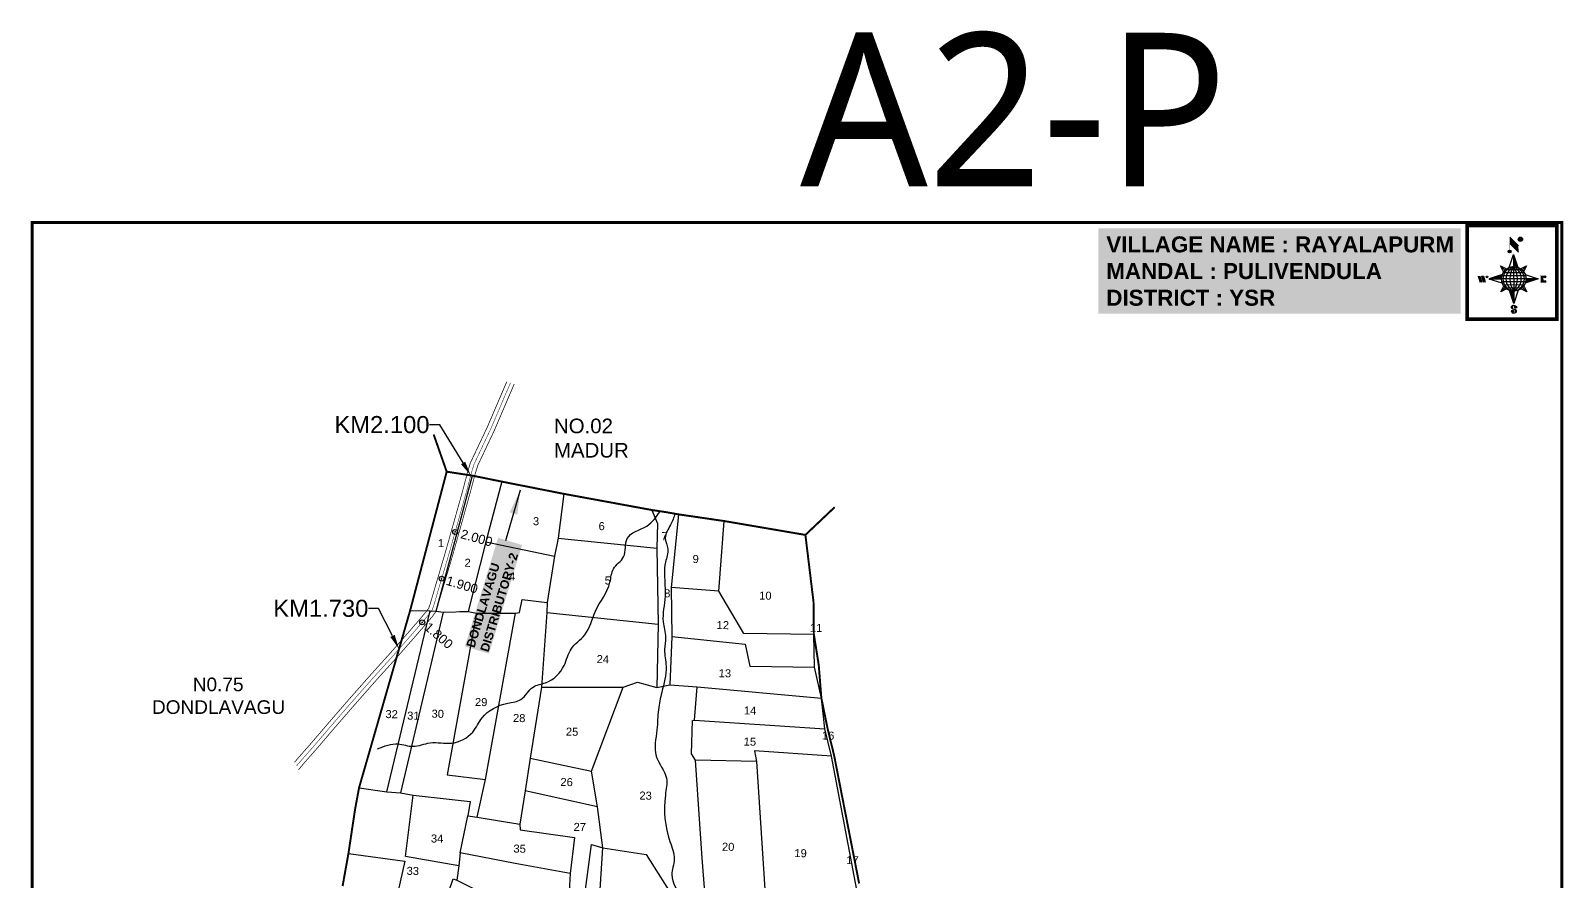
# Model space of a CAD drawing. Header units: millimetres. Extents: x 199216 to 211739, y 1596282 to 1605780.
# Drawn here: x 199216 to 202368, y 1603989 to 1605738 of the extents above; entities that cross this region are included whole.
import ezdxf
from ezdxf import colors
from ezdxf.entities.mleader import LeaderData, LeaderLine
from ezdxf.enums import TextEntityAlignment as Align
from ezdxf.math import Vec2, Vec3

# ---------------------------------------------------------------- set-up
doc = ezdxf.new("R2010")
doc.units = ezdxf.units.MM
doc.header["$PDMODE"] = 32
doc.header["$PDSIZE"] = 10
doc.linetypes.add('HIDDEN2', pattern=[0.1875, 0.125, -0.0625])
for name, color, linetype in [('AQUADUCT', 1, 'Continuous'), ('bord', 1, 'Continuous'), ('CADAS', 1, 'Continuous'), ('CANAL1', 7, 'Continuous'), ('CSMark', 72, 'Continuous'), ('PAPER SIZE', 5, 'Continuous'), ('PLOT', 7, 'Continuous'), ('PLOT NO', 7, 'Continuous'), ('RE REMARKS', 7, 'Continuous'), ('STREAM', 4, 'Continuous'), ('STRUCTURE', 5, 'Continuous'), ('TEXT', 1, 'Continuous'), ('text2', 7, 'Continuous'), ('VILLAGE BOUNDARY', 5, 'Continuous'), ('VILLAGE STONES', 240, 'Continuous')]:
    doc.layers.add(name, color=color, linetype=linetype)
doc.styles.get("Standard").update_dxf_attribs({"font": 'arial.ttf'})
doc.styles.add('TMS', font='trebuc.ttf')
doc.dimstyles.get("Standard").update_dxf_attribs({"dimtxt": 0.18, "dimasz": 0.18, "dimexe": 0.18, "dimexo": 0.0625, "dimgap": 0.09, "dimtad": 0, "dimtih": 1, "dimtoh": 1, "dimdec": 4, "dimzin": 0, "dimdsep": 46, "dimtxsty": 'Standard', "dimcen": 0.09, "dimadec": 0, "dimazin": 0, "dimtfac": 1, "dimtdec": 4, "dimtofl": 0, "dimtmove": 0, "dimatfit": 3, "dimfxl": 1, "dimtolj": 1, "dimtzin": 0, "dimarcsym": 0})
pattern_1 = [(267.297113149, (-8720374.938, 50637915.138), (10.5367255337, -0.497431438), [])]
pattern_2 = [(357.297113149, (-8720374.938, 50637915.138), (0.497431438, 10.5367255337), [])]

# ---------------------------------------------------------------- blocks, each defined once
blk = doc.blocks.new('*X15')
at = {"color": 0, "linetype": 'Continuous'}
for p, q in [((6321.6, 240.5), (6322.3, 241.2)), ((6321.6, 240.3), (6322.3, 241)), ((6321.6, 240.1), (6322.3, 240.8)), ((6321.6, 239.9), (6322.4, 240.7)), ((6321.6, 239.8), (6322.4, 240.6)), ((6321.6, 239.6), (6322.5, 240.5)), ((6321.6, 239.4), (6322.5, 240.3)), ((6321.6, 239.2), (6322.6, 240.2)), ((6321.7, 239.1), (6322.6, 240.1)), ((6321.8, 240.8), (6322.4, 241.4)), ((6321.8, 239), (6322.7, 240)), ((6321.8, 239), (6322.8, 239.9)), ((6321.9, 238.9), (6322.9, 239.8)), ((6322, 238.8), (6323, 239.7)), ((6322.1, 241.3), (6322.4, 241.6)), ((6322.1, 238.7), (6323.1, 239.6)), ((6322.2, 238.6), (6323.1, 239.6)), ((6322.3, 238.5), (6323.2, 239.5)), ((6322.4, 238.5), (6323.3, 239.4)), ((6322.5, 238.4), (6323.4, 239.3)), ((6322.7, 238.4), (6323.6, 239.3)), ((6322.8, 238.3), (6323.7, 239.2)), ((6322.9, 238.3), (6323.8, 239.1)), ((6323.1, 238.2), (6323.9, 239.1)), ((6323.2, 238.2), (6324, 239)), ((6323.3, 238.2), (6324.2, 239)), ((6323.5, 238.1), (6324.3, 238.9)), ((6323.7, 238.1), (6324.4, 238.9)), ((6323.8, 238.1), (6324.6, 238.8)), ((6324.1, 238.2), (6324.7, 238.8)), ((6324.3, 238.3), (6324.9, 238.8)), ((6324.6, 238.3), (6325.1, 238.8)), ((6324.8, 238.4), (6325.2, 238.8)), ((6325.1, 238.5), (6325.4, 238.8)), ((6325.4, 238.6), (6325.6, 238.8))]:
    blk.add_line(p, q, dxfattribs=at)
blk = doc.blocks.new('*X14')
at = {"color": 0, "linetype": 'Continuous'}
for p, q in [((6324.4, 240.3), (6324.5, 240.4)), ((6324.6, 240.3), (6324.8, 240.5)), ((6324.7, 240.2), (6325, 240.5)), ((6324.8, 240.2), (6325.2, 240.6)), ((6325, 240.1), (6325.5, 240.6)), ((6325.1, 240.1), (6325.6, 240.6)), ((6325.2, 240), (6325.8, 240.6)), ((6325.3, 240), (6326, 240.6)), ((6325.4, 239.9), (6326.1, 240.6)), ((6325.5, 239.8), (6326.2, 240.5)), ((6325.6, 239.8), (6326.3, 240.5)), ((6325.7, 239.7), (6326.5, 240.4)), ((6325.9, 239.6), (6326.6, 240.3)), ((6326, 239.5), (6326.7, 240.3)), ((6326, 239.4), (6326.8, 240.2)), ((6326.1, 239.3), (6327, 240.2)), ((6326.2, 239.3), (6327.1, 240.1)), ((6326.3, 239.2), (6327.1, 240)), ((6326.4, 239.1), (6327.2, 239.9)), ((6326.5, 239), (6327.3, 239.8)), ((6326.5, 238.9), (6327.4, 239.7)), ((6326.6, 238.8), (6327.5, 239.6)), ((6326.7, 238.7), (6327.5, 239.5)), ((6326.8, 238.6), (6327.6, 239.4)), ((6326.8, 238.5), (6327.7, 239.3)), ((6326.9, 238.3), (6327.8, 239.2)), ((6326.9, 238.2), (6327.9, 239.1)), ((6327, 238.1), (6327.8, 239)), ((6326.8, 236.5), (6327.4, 237)), ((6326.9, 236.8), (6327.6, 237.4)), ((6327, 237.9), (6327.8, 238.8)), ((6327, 237.8), (6327.8, 238.6)), ((6327, 237.6), (6327.8, 238.4)), ((6327, 237.4), (6327.8, 238.2)), ((6327, 237.3), (6327.8, 238)), ((6327, 237.1), (6327.8, 237.9))]:
    blk.add_line(p, q, dxfattribs=at)
blk = doc.blocks.new('H')
at = {"layer": 'bord', "extrusion": (0.000427885, 0.004792, 0.999988)}
h = blk.add_hatch(dxfattribs=at)
h.set_pattern_fill('LINE', color=8, scale=84.387686, angle=-2.7029, style=0)
h.set_pattern_definition(pattern_2)
h.paths.add_polyline_path([(-492, 786, -0.090992), (-448, 775), (-486, 912)])
h = blk.add_hatch(dxfattribs=at)
h.set_pattern_fill('LINE', color=8, scale=84.387686, angle=-92.7029, style=0)
h.set_pattern_definition(pattern_1)
h.paths.add_polyline_path([(-625, 665, -0.090992), (-615, 710), (-751, 671)])
h = blk.add_hatch(dxfattribs=at)
h.set_pattern_fill('LINE', color=8, scale=84.387686, angle=-92.7029, style=0)
h.set_pattern_definition(pattern_1)
h.paths.add_polyline_path([(-246, 647), (-372, 653, -0.090992), (-382, 609)])
h = blk.add_hatch(dxfattribs=at)
h.set_pattern_fill('LINE', color=8, scale=84.387686, angle=-2.7029, style=0)
h.set_pattern_definition(pattern_2)
h.paths.add_polyline_path([(-504, 533, -0.090992), (-549, 543), (-510, 406)])
for p, q in [((-519, 1020, -1217), (-435, 927, -1216)), ((-516, 1087, -1217), (-432, 994, -1217)), ((-627, 794, -1216), (-567, 760, -1216)), ((-627, 794, -1216), (-584, 747, -1215)), ((-599, 731, -1215), (-627, 794, -1216)), ((-538, 774, -1216), (-487, 906, -1216)), ((-487, 906, -1216), (-493, 780, -1216)), ((-487, 906, -1216), (-448, 769, -1216)), ((-865, 701, -1215), (-847, 638, -1215)), ((-847, 700, -1215), (-829, 637, -1215)), ((-829, 699, -1215), (-811, 636, -1215)), ((-829, 699, -1215), (-811, 698, -1215)), ((-811, 698, -1215), (-794, 635, -1215)), ((-752, 665, -1215), (-615, 704, -1215)), ((-752, 665, -1215), (-625, 659, -1215)), ((-619, 614, -1215), (-752, 665, -1215)), ((-421, 753, -1216), (-359, 781, -1216)), ((-359, 781, -1216), (-405, 739, -1216)), ((-359, 781, -1216), (-392, 721, -1215)), ((-246, 641, -1215), (-383, 603, -1215)), ((-379, 693, -1215), (-246, 641, -1215)), ((-373, 647, -1215), (-246, 641, -1215)), ((-213, 669, -1215), (-217, 601, -1215)), ((-197, 600, -1215), (-194, 668, -1215)), ((-639, 526, -1214), (-606, 585, -1215)), ((-639, 526, -1214), (-593, 568, -1215)), ((-577, 553, -1215), (-639, 526, -1214)), ((-511, 400, -1214), (-549, 537, -1214)), ((-460, 533, -1215), (-511, 400, -1214)), ((-505, 527, -1214), (-511, 400, -1214)), ((-371, 513, -1214), (-431, 546, -1215)), ((-371, 513, -1214), (-414, 560, -1215)), ((-399, 576, -1215), (-371, 513, -1214))]:
    blk.add_line(p, q, dxfattribs=at)
at = {"layer": 'bord', "color": 8, "linetype": 'ByBlock', "extrusion": (0.000427885, 0.004792, 0.999988)}
for p, q in [((-373, 647, -1215), (-625, 659, -1215)), ((-375, 679, -1215), (-620, 691, -1215)), ((-386, 711, -1215), (-605, 722, -1215)), ((-411, 744, -1216), (-578, 752, -1216)), ((-493, 780, -1216), (-505, 527, -1214)), ((-378, 616, -1215), (-623, 628, -1215)), ((-392, 585, -1215), (-611, 595, -1215)), ((-420, 555, -1215), (-587, 562, -1215))]:
    blk.add_line(p, q, dxfattribs=at)
at = {"layer": 'bord', "extrusion": (0.000427885, 0.004792, 0.999988), "elevation": -1212}
for points, const_width in [([(-530, 950, 1), (-520, 939, 1)], 14.8), ([(-414, 1073, 1), (-398, 1058, 1)], 22.3), ([(-776, 697, 1), (-769, 690, 1)], 8.9), ([(-178, 667, 1), (-171, 660, 1)], 9.79), ([(-180, 618, 1), (-173, 611, 1)], 9.79), ([(-525, 322, 1), (-533, 329, 1)], 11.1), ([(-490, 362, 1), (-498, 369, 1)], 11.1)]:
    blk.add_lwpolyline(points, format="xyb", close=True, dxfattribs=dict(at, const_width=const_width))
for points, const_width in [([(-522, 960), (-516, 1093)], 1.61), ([(-434, 933), (-428, 1066)], 1.61), ([(-870, 707), (-846, 706)], 0.642), ([(-829, 643), (-855, 644)], 0.642), ([(-829, 643), (-821, 678)], 0.642), ([(-811, 642), (-784, 641)], 0.642), ([(-793, 641), (-782, 694)], 0.642), ([(-223, 676), (-174, 673)], 0.706), ([(-195, 645), (-185, 644)], 0.706), ([(-177, 605), (-226, 607)], 0.706)]:
    blk.add_lwpolyline(points, dxfattribs=dict(at, const_width=const_width))
for points in [[(-537, 317), (-531, 310), (-520, 307), (-505, 307), (-494, 310), (-486, 318), (-487, 326), (-491, 333), (-494, 336), (-503, 341), (-522, 347), (-530, 352), (-534, 355), (-537, 363), (-537, 373), (-530, 381), (-520, 384), (-504, 384), (-493, 380), (-487, 373)], [(-522, 348), (-526, 354), (-528, 361), (-528, 371), (-526, 375), (-521, 381), (-515, 384)], [(-505, 307), (-499, 312), (-497, 319), (-497, 327), (-501, 335), (-509, 343)]]:
    blk.add_lwpolyline(points, dxfattribs=at)
at = {"layer": 'bord', "extrusion": (0.000427885, 0.004792, 0.999988)}
for centre, radius in [((-525, 944, -1212), 14.8), ((-406, 1065, -1212), 22.3), ((-773, 694, -1212), 8.9), ((-498, 659, -1212), 127), ((-174, 663, -1212), 9.79), ((-177, 615, -1212), 9.79), ((-529, 325, -1212), 11.1), ((-494, 365, -1212), 11.1)]:
    blk.add_circle(centre, radius, dxfattribs=at)
at = {"layer": 'bord', "color": 8, "linetype": 'ByBlock', "extrusion": (0.000427885, 0.004792, 0.999988)}
for centre, radius, start, end in [((-482, 658, -1212), 128, 94.9254, 259.6691), ((-437, 656, -1212), 141, 113.2864, 241.308), ((-316, 651, -1212), 222, 142.5892, 212.0053), ((-560, 662, -1212), 141, 293.2864, 61.308), ((-681, 668, -1212), 222, 322.5892, 32.0053), ((-515, 660, -1212), 128, 274.9254, 79.6691)]:
    blk.add_arc(centre, radius, start, end, dxfattribs=at)
at = {"layer": 'bord', "extrusion": (0.000427885, 0.004792, 0.999988)}
for points in [[(-516, 1093, -1212), (-431, 1000, -1212), (-519, 1026, -1212), (-434, 933, -1212)], [(-864, 707, -1212), (-846, 706, -1212), (-846, 644, -1212), (-829, 643, -1212)], [(-829, 705, -1212), (-811, 704, -1212), (-811, 642, -1212), (-793, 641, -1212)], [(-193, 674, -1212), (-197, 606, -1212), (-213, 675, -1212), (-216, 607, -1212)]]:
    blk.add_solid(points, dxfattribs=at)
at = {"layer": 'bord', "extrusion": (0.000427885, 0.004792, 0.999988), "xscale": 7.977342409717546, "yscale": 7.977342409717546, "zscale": 7.977342409717546, "rotation": 138.0840426661453}
for name, p in [('*X14', (38301, -31929, -1212)), ('*X15', (38314, -31951, -1212))]:
    blk.add_blockref(name, p, dxfattribs=at)

msp = doc.modelspace()

# ---------------------------------------------------------------- linework, layer by layer
at = {"layer": 'CANAL1', "color": 200, "const_width": 1.5}
for points in [[(199758.9, 1604234), (199765.4, 1604241.8), (199792.3, 1604272.3), (199828.1, 1604314.2), (199868.5, 1604360.7), (199915.9, 1604414.4), (199951.9, 1604454.2), (199992.6, 1604500.5), (200017.9, 1604529.8), (200030.4, 1604544.6), (200034.8, 1604550.8), (200037.9, 1604559.9), (200046.3, 1604588.8), (200068, 1604662.3), (200085.8, 1604725.2), (200106.3, 1604798.5), (200114.4, 1604829.9), (200120.6, 1604850.1), (200129.9, 1604869.6), (200155.1, 1604922.9), (200185, 1604992.6), (200195.2, 1605016.4)], [(199766.7, 1604218.2), (199777.6, 1604231.4), (199804.4, 1604261.8), (199840.3, 1604303.8), (199880.6, 1604350.2), (199927.8, 1604403.8), (199963.8, 1604443.5), (200004.7, 1604490), (200030.1, 1604519.4), (200043.1, 1604534.8), (200049.2, 1604543.5), (200053.2, 1604555.1), (200061.6, 1604584.3), (200083.4, 1604657.8), (200101.2, 1604720.9), (200121.7, 1604794.4), (200129.8, 1604825.5), (200135.6, 1604844.3), (200144.4, 1604862.8), (200169.7, 1604916.3), (200199.7, 1604986.3), (200210.6, 1605011.8)]]:
    msp.add_lwpolyline(points, dxfattribs=at)
at = {"layer": 'CANAL1', "color": 1, "linetype": 'HIDDEN2', "ltscale": 4, "const_width": 1}
msp.add_lwpolyline([(199762.8, 1604226.1), (199771.5, 1604236.6), (199798.4, 1604267.1), (199834.2, 1604309), (199874.5, 1604355.5), (199921.8, 1604409.1), (199957.9, 1604448.9), (199998.6, 1604495.2), (200024, 1604524.6), (200036.7, 1604539.7), (200042, 1604547.2), (200045.5, 1604557.5), (200053.9, 1604586.6), (200075.7, 1604660.1), (200093.5, 1604723.1), (200114, 1604796.5), (200122.1, 1604827.7), (200128.1, 1604847.2), (200137.1, 1604866.2), (200162.4, 1604919.6), (200192.3, 1604989.5), (200202.9, 1605014.1)], dxfattribs=at)
at = {"layer": 'PAPER SIZE', "color": 5, "const_width": 5.98}
msp.add_lwpolyline([(199219.2, 1605343.6), (202364.9, 1605343.6), (202364.9, 1600525.4), (199219.2, 1600525.4)], close=True, dxfattribs=at)
at = {"layer": 'PLOT'}
for points in [[(200050.1, 1604544.3), (200124.6, 1604823.3)], [(200185, 1604811), (200151.9, 1604687), (200116, 1604544)], [(200312.8, 1604785.8), (200301, 1604694.7), (200293.2, 1604658), (200278.1, 1604562.3)], [(200493.7, 1604752.6), (200505.2, 1604724.7), (200503.6, 1604674.3), (200506.3, 1604518)], [(200548.7, 1604743.6), (200533.6, 1604593.1), (200534.8, 1604492.6), (200530.5, 1604393.4)], [(200826.7, 1604497), (200682.4, 1604498.6), (200631.4, 1604585.9), (200642.5, 1604729.9)], [(200301, 1604694.7), (200503.6, 1604674.3)], [(200151.9, 1604687), (200293.2, 1604658)], [(199996.5, 1604545.9), (200037.7, 1604545.3), (200050.1, 1604544.3), (200064.1, 1604542.9), (200116, 1604544), (200132.7, 1604540.6), (200213.4, 1604540.4), (200221.6, 1604542.2), (200227.1, 1604568.6), (200278.1, 1604562.3), (200277.7, 1604542.1), (200506.3, 1604518), (200504.1, 1604387.9), (200530.5, 1604393.4), (200586.9, 1604388.9), (200842.1, 1604365.9)], [(200631.4, 1604585.9), (200533.6, 1604593.1)], [(199948.3, 1604173.5), (200037.7, 1604545.3)], [(200064.1, 1604542.9), (199976.8, 1604171.4)], [(200132.7, 1604540.6), (200072.6, 1604208.3), (200151.4, 1604198.3)], [(200134.1, 1604121), (200151.4, 1604198.3), (200213.4, 1604540.4)], [(200277.7, 1604542.1), (200266.9, 1604388.6), (200243, 1604242.2), (200233, 1604175), (200221.8, 1604106.4)], [(200534.8, 1604492.6), (200685.3, 1604477.1), (200694.9, 1604431.3), (200828.2, 1604429.4)], [(200842.1, 1604365.9), (200842.1, 1604365.9), (200828.2, 1604429.4), (200826.7, 1604497)], [(200096.6, 1603844.2), (200387.7, 1603806.8), (200384.4, 1603847.7), (200381.9, 1603886.5), (200393, 1604058.2), (200382, 1604142.3), (200369.3, 1604215.5), (200434.8, 1604388.4), (200463.8, 1604398.5), (200504.1, 1604387.9)], [(200266.9, 1604388.6), (200434.8, 1604388.4)], [(200577.4, 1603313.1), (200572, 1603325.5), (200516.6, 1603392.5), (200469.3, 1603501.3), (200495.7, 1603538.3), (200519.3, 1603577.6), (200520.1, 1603587.2), (200538.4, 1603657.4), (200537.1, 1603713.9), (200551.9, 1603732.4), (200561.8, 1603746.4), (200574.5, 1603807.2), (200578.4, 1603825.6), (200604.4, 1603941.5), (200596.8, 1604036.9), (200583, 1604238.1), (200575.4, 1604251.6), (200577.2, 1604319.7), (200581.1, 1604320.3), (200586.9, 1604388.9)], [(200917, 1603960.7), (200863.1, 1604246.7), (200849.3, 1604302.8), (200842.1, 1604365.9)], [(200581.1, 1604320.3), (200849.3, 1604302.8)], [(200863.1, 1604246.7), (200704.9, 1604257.5), (200708.5, 1604235.7), (200583, 1604238.1)], [(200243, 1604242.2), (200369.3, 1604215.5)], [(200708.5, 1604235.7), (200725.9, 1603972.9)], [(199891.5, 1604181.7), (199948.3, 1604173.5), (199976.8, 1604171.4), (200002.8, 1604166.3), (200120, 1604153.2), (200115.2, 1604124.1), (200134.1, 1604121), (200221.8, 1604106.4), (200222.8, 1604095.3), (200334.5, 1604079.6), (200325.8, 1604005), (200321.4, 1603931.6)], [(200096.7, 1604021.2), (199986.7, 1604040.2), (200002.8, 1604166.3)], [(200382, 1604142.3), (200233, 1604175)], [(200325.8, 1604005), (200212.7, 1604025.8), (200099.1, 1604048.1), (200115.2, 1604124.1)], [(200351.6, 1603931.5), (200369.3, 1604064.6), (200393, 1604058.2), (200481.7, 1604044.1), (200544, 1603945.7)], [(199869.6, 1604046.1), (199985.3, 1604030.8), (199960.3, 1603918.6)], [(200099.1, 1604048.1), (200096.7, 1604021.2), (200092.8, 1603991.9)], [(200055.6, 1603900.6), (200068.1, 1603944), (200085, 1603994.6), (200092.8, 1603991.9), (200190.3, 1603943.1), (200321.4, 1603931.6)]]:
    msp.add_lwpolyline(points, dxfattribs=at)
at = {"layer": 'STREAM'}
for points in [[(199929.7, 1604261.7), (199971.7, 1604271.6), (200002.5, 1604266.8), (200037.5, 1604274), (200081.3, 1604273.3), (200125.1, 1604296.2), (200144.7, 1604325.3), (200197.2, 1604355.5), (200224.4, 1604363.1), (200249.4, 1604388.7), (200275, 1604397.4), (200313.2, 1604433.1), (200327.6, 1604466.7), (200355.7, 1604496), (200377.6, 1604544.6), (200407.5, 1604604), (200414.7, 1604631.8), (200435.3, 1604656.3), (200442.9, 1604694), (200482.9, 1604719.7), (200510.5, 1604749.4)], [(200541.3, 1604745.1), (200531.9, 1604722), (200521.1, 1604695.5), (200526.6, 1604672.5), (200521.6, 1604645.5), (200519.5, 1604620.2), (200520.8, 1604575.4), (200516.8, 1604522.8), (200521.8, 1604490.8), (200519.7, 1604465.8), (200522.9, 1604431.4), (200514.1, 1604378.1), (200507, 1604342.1), (200504, 1604301), (200502.6, 1604246.7), (200523.5, 1604201.3), (200521.3, 1604166.4), (200530.8, 1604071), (200539.6, 1604034.7), (200534.6, 1604002.6), (200554.9, 1603953.4), (200572.8, 1603927.6), (200602.6, 1603915.4), (200602.8, 1603892.1), (200599.3, 1603848.5), (200602.1, 1603811.8), (200578.1, 1603775), (200572.6, 1603743.5), (200549.2, 1603706.7), (200546.4, 1603673.4), (200546.6, 1603650.6), (200543.5, 1603630.1), (200534.8, 1603608.1), (200524.7, 1603572.9), (200500.1, 1603528.9), (200489.8, 1603507.4), (200487.6, 1603475.8), (200508.3, 1603452.7), (200525.3, 1603404.1), (200543.7, 1603379.9), (200558.4, 1603360.3), (200569.1, 1603337.3), (200604.4, 1603321.2), (200631.3, 1603302.4), (200648.8, 1603280.3), (200669.4, 1603223.5), (200674.4, 1603207.1), (200674.5, 1603199.1), (200688.8, 1603179.2), (200698.5, 1603148.3), (200710.5, 1603134.4), (200723.3, 1603075.7), (200741, 1603046.8), (200747.3, 1603027.5), (200749.1, 1603012.2), (200771.7, 1602987.7), (200774.3, 1602967.6), (200800.4, 1602946), (200803.4, 1602929.2), (200805.7, 1602920), (200803.8, 1602900.2), (200807, 1602880), (200806.9, 1602861.5), (200792.2, 1602835.3), (200786.9, 1602800.2), (200789.3, 1602789.1), (200791.4, 1602773.2)]]:
    msp.add_spline(points, degree=3, dxfattribs=at)
at = {"layer": 'text2', "color": 200, "const_width": 7.56, "elevation": -9.1}
msp.add_lwpolyline([(202354.6, 1605337.5), (202169.8, 1605337.5), (202169.8, 1605145), (202354.6, 1605145)], close=True, dxfattribs=at)
at = {"layer": 'text2'}
msp.add_lwpolyline([(200098.4, 1604544.8), (200116, 1604544)], dxfattribs=at)
at = {"layer": 'text2', "color": 2, "linetype": 'Continuous'}
for p in [(200089.1, 1604707.5), (200061.3, 1604611.4), (200021.4, 1604521.6)]:
    msp.add_point(p, dxfattribs=at)
at = {"layer": 'VILLAGE BOUNDARY', "const_width": 4}
for points in [[(200044.9, 1604907.8), (200071.7, 1604831.4), (200124.6, 1604823.3), (200185, 1604811), (200312.8, 1604785.8), (200493.7, 1604752.6), (200521.7, 1604748.4), (200548.7, 1604743.6), (200642.5, 1604729.9), (200809.3, 1604701.4), (200869.4, 1604758.3), (200809.3, 1604701.4), (200826, 1604563.8), (200826.7, 1604497), (200836.8, 1604433.6), (200842.1, 1604365.9), (200855.1, 1604302.4), (200868.3, 1604248.3), (200919.8, 1603984.8)], [(199857.6, 1603979.4), (199869.6, 1604046.1), (199883.4, 1604137.9), (199891.5, 1604181.7), (199996.5, 1604545.9), (200071.7, 1604831.4)]]:
    msp.add_lwpolyline(points, dxfattribs=at)

# ---------------------------------------------------------------- block references
at = {"layer": 'AQUADUCT', "color": 1, "xscale": 0.1985536023187061, "yscale": 0.1985536023187061, "zscale": 0.1985536023187061, "rotation": 3.078330600073183}
msp.add_blockref('H', (202371.6, 1605103.6, 232.7), dxfattribs=at)

# ---------------------------------------------------------------- texts
at = {"layer": 'CADAS', "color": 2, "style": 'TMS'}
msp.add_text('A2-P', height=315.69, dxfattribs=at).set_placement((200798.4, 1605418))
at = {"layer": 'CSMark', "color": 1}
for s, rotation, p in [('2.000', 344.2679, (200101.3, 1604704.3)), ('1.900', 343.4887, (200071.5, 1604608.4)), ('1.800', 319.2161, (200030.2, 1604516.2))]:
    msp.add_text(s, height=19, rotation=rotation, dxfattribs=at).set_placement(p, align=Align.MIDDLE_LEFT)
at = {"layer": 'PLOT NO'}
for s, height, p in [('3', 16.5, (200255.4, 1604729.6)), ('6', 16.5, (200390.4, 1604719.5)), ('1', 16.5, (200060.1, 1604684.6)), ('7', 16.5, (200519.5, 1604698.8)), ('9', 16.5, (200583.7, 1604651.9)), ('2', 16.5, (200114.7, 1604644.1)), ('4', 16.5, (200206.2, 1604616.1)), ('5', 16.5, (200402.9, 1604607.8)), ('8', 16.5, (200525.3, 1604581.3)), ('10', 16.45, (200727, 1604576.6)), ('12', 16.45, (200639.5, 1604516)), ('11', 16.45, (200831.5, 1604510.4)), ('24', 16.45, (200392.9, 1604446)), ('13', 16.45, (200643.8, 1604417)), ('32', 16.45, (199958.5, 1604332.9)), ('30', 16.45, (200053.3, 1604333.7)), ('29', 16.45, (200142.6, 1604357.8)), ('14', 16.45, (200695.7, 1604340.4)), ('31', 16.45, (200003.2, 1604329.8)), ('28', 16.45, (200220.8, 1604324.9)), ('25', 16.45, (200329.6, 1604296.8)), ('15', 16.45, (200695.2, 1604276.4)), ('16', 16.45, (200856.1, 1604288.9)), ('26', 16.45, (200318.3, 1604193.3)), ('23', 16.45, (200480.7, 1604165.5)), ('27', 16.45, (200345.4, 1604101)), ('34', 16.45, (200052, 1604077.1)), ('35', 16.45, (200221.7, 1604056.4)), ('20', 16.45, (200650.5, 1604060.3)), ('19', 16.45, (200799.4, 1604047.1)), ('17', 16.45, (200906.1, 1604032.7)), ('33', 16.45, (200002, 1604010.6))]:
    msp.add_text(s, height=height, rotation=359.0457, dxfattribs=at).set_placement(p, align=Align.MIDDLE_CENTER)
at = {"layer": 'STRUCTURE', "color": 5, "insert": (200111.5, 1604473.4), "char_height": 18, "width": 230.05, "attachment_point": 1, "rotation": 73.0465, "bg_fill": 1, "box_fill_scale": 1.1, "bg_fill_color": 7, "bg_fill_true_color": 16777215, "bg_fill_transparency": 0}
msp.add_mtext('{\\fArial|b1|i0|c0|p34;\\C1;DONDLAVAGU\\PDISTRIBUTORY-2}', dxfattribs=at)
at = {"layer": 'TEXT', "insert": (201428.1, 1605315.2), "char_height": 32.904, "width": 712.102, "attachment_point": 1, "bg_fill": 1, "box_fill_scale": 1.5, "bg_fill_color": 9, "bg_fill_transparency": 0}
msp.add_mtext('{\\fArial|b1|i0|c0|p34;\\C1;VILLAGE NAME :\\C5; RAYALAPURM\\C1;\\PMANDAL : \\C5;PULIVENDULA \\P\\C1;DISTRICT : \\C5;YSR}', dxfattribs=at)
at = {"layer": 'TEXT', "attachment_point": 1}
for s, insert, char_height, width in [('NO.02 \\PMADUR', (200292.4, 1604940.5), 30, 160.217), ('\\pi109.05314;N0.75 \\P\\pi25.11999;DONDLAVAGU', (199440.5, 1604408.1), 28, 317.94)]:
    msp.add_mtext(s, dxfattribs=dict(at, insert=insert, char_height=char_height, width=width))

# ---------------------------------------------------------------- leaders
at = {"layer": 'RE REMARKS', "color": 1}
msp.add_leader([(200222.9, 1604793.4), (200192.9, 1604688.9)], dimstyle='Standard', override={"dimasz": 50}, dxfattribs=at)
at = {"layer": 'VILLAGE STONES', "color": 1}
ml = msp.add_multileader_mtext('Standard', dxfattribs=at)
ml.set_content('KM2.100', color=1)
ml.set_leader_properties()
ml.build(insert=Vec2(0, 0))
ml.multileader.update_dxf_attribs({"dogleg_length": 0.36, "arrow_head_size": 30})
ctx = ml.context
ctx.base_point, ctx.char_height, ctx.arrow_head_size, ctx.landing_gap_size, ctx.plane_origin = Vec3(199846.5, 1604928), 35, 30, 0.09, Vec3(199341.1, 1604718.7)
ctx.text_align_type = 2
notes = []
notes.append((ctx, [(1, (1, 1, 0), (200057.4, 1604928), (-1, 0), 21, [(0, [(200121.1, 1604823.8)], 0, [])])]))
ctx.mtext.insert, ctx.mtext.alignment, ctx.mtext.flow_direction = Vec3(200036.4, 1604945.8), 3, 5
ml = msp.add_multileader_mtext('Standard', dxfattribs=at)
ml.set_content('KM1.730', color=1)
ml.set_leader_properties()
ml.build(insert=Vec2(0, 0))
ml.multileader.update_dxf_attribs({"dogleg_length": 0.36, "arrow_head_size": 30})
ctx = ml.context
ctx.base_point, ctx.char_height, ctx.arrow_head_size, ctx.landing_gap_size, ctx.plane_origin = Vec3(199720.9, 1604550.2), 35, 30, 0.09, Vec3(199215.4, 1604340.8)
ctx.text_align_type = 2
notes.append((ctx, [(1, (1, 1, 0), (199931.8, 1604550.2), (-1, 0), 21, [(0, [(199973.8, 1604466.9)], 0, [])])]))
ctx.mtext.insert, ctx.mtext.alignment, ctx.mtext.flow_direction = Vec3(199910.7, 1604568), 3, 5
for ctx, leaders in notes:
    for number, flags, end, landing, length, lines in leaders:
        leader = LeaderData()
        leader.index, (leader.has_last_leader_line, leader.has_dogleg_vector, leader.attachment_direction) = number, flags
        leader.last_leader_point, leader.dogleg_vector, leader.dogleg_length = Vec3(end), Vec3(landing), length
        for number, points, colour, breaks in lines:
            line = LeaderLine()
            line.index, line.vertices, line.color, line.breaks = number, Vec3.list(points), colors.encode_raw_color(colour), breaks
            leader.lines.append(line)
        ctx.leaders.append(leader)

doc.saveas('drawing.dxf')
